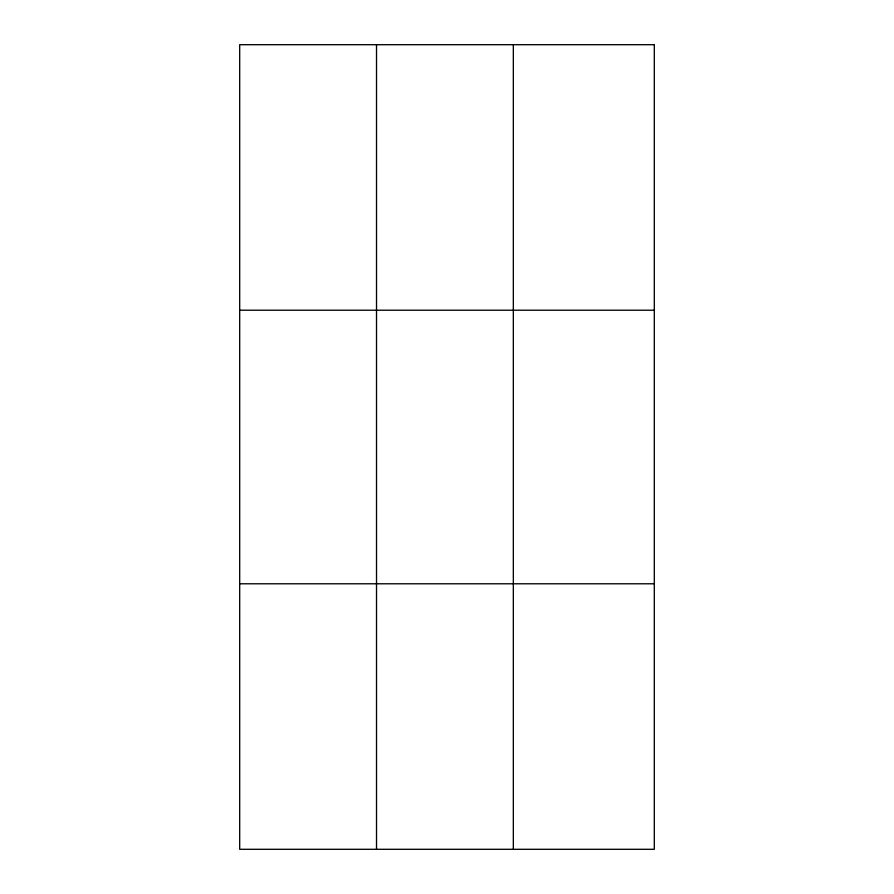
<?xml version="1.0" encoding="UTF-8"?>
<svg xmlns="http://www.w3.org/2000/svg" width="894" height="894" viewBox="0 0 894 894"><rect width="100%" height="100%" fill="white"/><g stroke="black" fill="none" stroke-linecap="round" stroke-linejoin="round"><path stroke-width="1.34" d="M376.519 44.7L376.519 849.3M513.335 44.7L513.335 849.3M239.693 310.218L654.307 310.218M239.693 583.782L654.307 583.782M654.307 44.7L654.307 849.3L239.693 849.3L239.693 44.7L654.307 44.7"/></g></svg>
